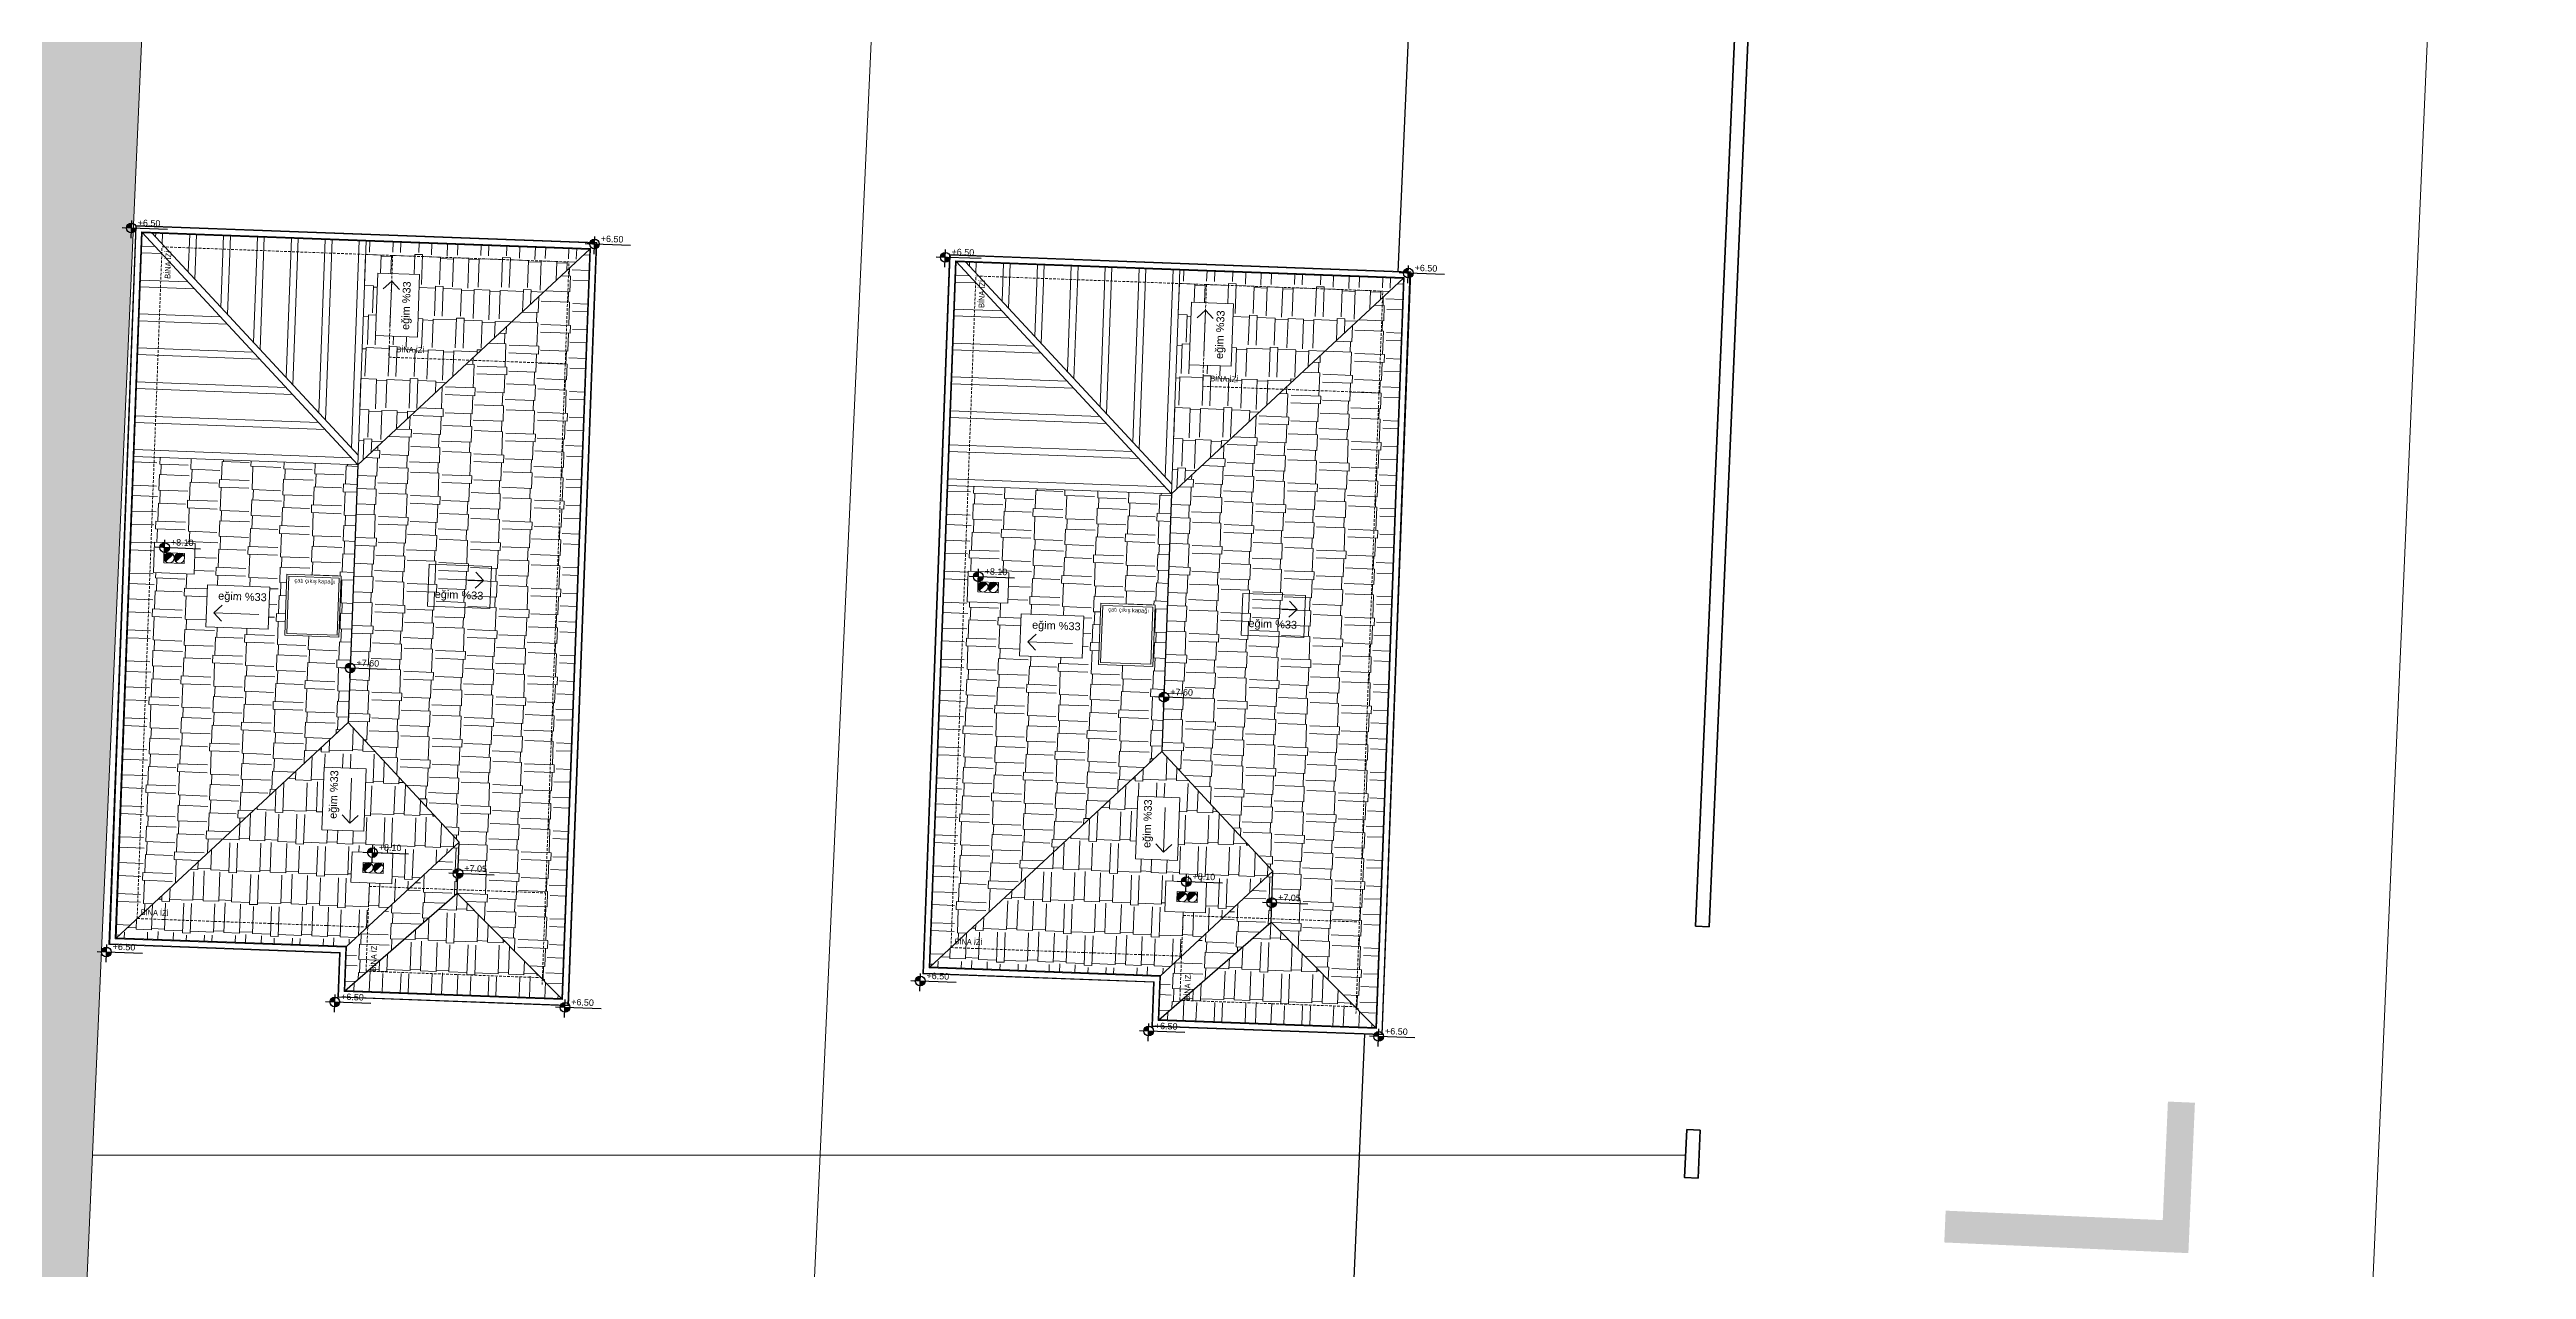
# Model space of a CAD drawing. Header units: centimetres. Extents: x 63871 to 181827, y -95930 to 42199.
# Drawn here: x 176549 to 180199, y -17737 to -15940 of the extents above; entities that cross this region are included whole.
import ezdxf
from ezdxf.enums import TextEntityAlignment as Align

# ---------------------------------------------------------------- set-up
doc = ezdxf.new("R2010")
doc.units = ezdxf.units.CM
doc.linetypes.add('11-021_500-SatisOfisi_220512$0${ Diamond }', pattern=[12, 4, -2, 2, 2, -2])
for name, color, linetype, lineweight in [('03_PARSEL_ALN_YENI', 40, 'Continuous', 0), ('A-AREA-IDEN', 7, 'Continuous', 9), ('ARA SINIRLAR', 225, 'Continuous', 15), ('ARM_Pen_No__252', 8, 'Continuous', 18), ('Baca', 82, 'Continuous', 9), ('İz DÜŞÜMÜ', 7, '11-021_500-SatisOfisi_220512$0${ Diamond }', 18), ('OLUK', 222, 'Continuous', 15), ('PARSEL SINIRI', 12, 'Continuous', 50), ('ROL_CEPHE', 1, 'Continuous', 0), ('TARAMA', 251, 'Continuous', 5), ('Çatı', 144, 'Continuous', 30), ('ÇEKME MESAFESİ', 5, 'Continuous', 25)]:
    doc.layers.add(name, color=color, linetype=linetype, lineweight=lineweight)
doc.layers.add('KOT', color=171, linetype='Continuous')
doc.styles.add('Arial', font='Arial.ttf', dxfattribs={"height": 250})
doc.styles.add('Arial_1', font='Arial.ttf', dxfattribs={"height": 300})
doc.styles.add('MtXpl_Arial_Narrow_1', font='')
doc.styles.get("Standard").update_dxf_attribs({"font": 'Arial.ttf'})
doc.styles.get('MtXpl_Arial_Narrow_1').set_extended_font_data('Arial Narrow')
pattern_1 = [(357.87319, (-19521.16, -45313.604), (98.784803, 42.082955), [22.86, -19.05, 26.67, -11.43, 34.29, -15.24]), (357.87319, (-19498.247, -45312.55), (98.784803, 42.082955), [19.05, -72.39, 15.24, -22.86]), (357.87319, (-19452.735, -45319.005), (98.784803, 42.082955), [11.43, -118.11]), (87.87319, (-19521.162, -45313.604), (-30.6659616, 46.8903553), [43.815, -139.065]), (87.87319, (-19498.318, -45314.452), (-30.6659616, 46.8903553), [42.8625, -140.0175]), (87.87319, (-19479.28, -45315.16), (-30.6659616, 46.8903553), [40.005, -142.875]), (87.87319, (-19452.735, -45319.005), (-30.6659616, 46.8903553), [43.815, -139.065]), (87.87319, (-19441.313, -45319.43), (-30.6659616, 46.8903553), [43.815, -139.065]), (87.87319, (-19406.94, -45317.846), (-30.6659616, 46.8903553), [41.91, -140.97])]
pattern_2 = [(267.87319, (-19521.16, -45313.604), (42.082955, -98.784803), [22.86, -19.05, 26.67, -11.43, 34.29, -15.24]), (267.87319, (-19520.107, -45336.52), (42.082955, -98.784803), [19.05, -72.39, 15.24, -22.86]), (267.87319, (-19526.563, -45382.03), (42.082955, -98.784803), [11.43, -118.11]), (357.87319, (-19521.162, -45313.604), (46.8903553, 30.6659616), [43.815, -139.065]), (357.87319, (-19522.01, -45336.448), (46.8903553, 30.6659616), [42.8625, -140.0175]), (357.87319, (-19522.717, -45355.485), (46.8903553, 30.6659616), [40.005, -142.875]), (357.87319, (-19526.563, -45382.03), (46.8903553, 30.6659616), [43.815, -139.065]), (357.87319, (-19526.987, -45393.453), (46.8903553, 30.6659616), [43.815, -139.065]), (357.87319, (-19525.404, -45427.825), (46.8903553, 30.6659616), [41.91, -140.97])]
pattern_3 = [(357.87319, (-20720.224, -45270.742), (98.784803, 42.082955), [22.86, -19.05, 26.67, -11.43, 34.29, -15.24]), (357.87319, (-20697.31, -45269.687), (98.784803, 42.082955), [19.05, -72.39, 15.24, -22.86]), (357.87319, (-20651.797, -45276.143), (98.784803, 42.082955), [11.43, -118.11]), (87.87319, (-20720.224, -45270.742), (-30.6659616, 46.8903553), [43.815, -139.065]), (87.87319, (-20697.38, -45271.59), (-30.6659616, 46.8903553), [42.8625, -140.0175]), (87.87319, (-20678.343, -45272.298), (-30.6659616, 46.8903553), [40.005, -142.875]), (87.87319, (-20651.797, -45276.143), (-30.6659616, 46.8903553), [43.815, -139.065]), (87.87319, (-20640.375, -45276.567), (-30.6659616, 46.8903553), [43.815, -139.065]), (87.87319, (-20606.003, -45274.984), (-30.6659616, 46.8903553), [41.91, -140.97])]
pattern_4 = [(267.87319, (-20720.224, -45270.742), (42.082955, -98.784803), [22.86, -19.05, 26.67, -11.43, 34.29, -15.24]), (267.87319, (-20719.17, -45293.657), (42.082955, -98.784803), [19.05, -72.39, 15.24, -22.86]), (267.87319, (-20725.625, -45339.17), (42.082955, -98.784803), [11.43, -118.11]), (357.87319, (-20720.224, -45270.742), (46.8903553, 30.6659616), [43.815, -139.065]), (357.87319, (-20721.072, -45293.587), (46.8903553, 30.6659616), [42.8625, -140.0175]), (357.87319, (-20721.78, -45312.623), (46.8903553, 30.6659616), [40.005, -142.875]), (357.87319, (-20725.625, -45339.17), (46.8903553, 30.6659616), [43.815, -139.065]), (357.87319, (-20726.05, -45350.59), (46.8903553, 30.6659616), [43.815, -139.065]), (357.87319, (-20724.466, -45384.964), (46.8903553, 30.6659616), [41.91, -140.97])]

# ---------------------------------------------------------------- blocks, each defined once
blk = doc.blocks.new('afadfa')
at = {"layer": 'Baca'}
h = blk.add_hatch(color=0, dxfattribs=at)
h.dxf.hatch_style = 1
h.paths.add_polyline_path([(525548.6, 4261233.8, 0.670516), (525535.8, 4261228.6, 0.199315), (525538, 4261223.2)])
h = blk.add_hatch(color=0, dxfattribs=at)
h.dxf.hatch_style = 1
h.paths.add_polyline_path([(525563.7, 4261233.8, 0.675614), (525550.8, 4261228.6, 0.202965), (525553, 4261223.2)])
for p, q in [((525538, 4261223.2), (525548.6, 4261233.8)), ((525553, 4261223.2), (525563.7, 4261233.8))]:
    blk.add_line(p, q, dxfattribs=at)
blk.add_lwpolyline([(525535.8, 4261236.1), (525565.8, 4261236), (525565.8, 4261221), (525535.8, 4261221.1)], close=True, dxfattribs=at)
for centre in [(525543.3, 4261228.6), (525558.3, 4261228.6)]:
    blk.add_circle(centre, 7.5, dxfattribs=at)

msp = doc.modelspace()

# ---------------------------------------------------------------- hatches: boundary and pattern name
at = {"layer": 'ARM_Pen_No__252'}
h = msp.add_hatch(dxfattribs=at)
h.set_pattern_fill('AR-HBONE', color=256, scale=0.51)
h.set_pattern_definition([(45, (0, -50000), (0, 73.27889), [155.448, -51.816]), (135, (36.64, -49963.36), (7e-15, 73.27889), [155.448, -51.816])])
h.paths.add_polyline_path([(175831.7, -22792.7), (175698, -25837), (170756.8, -25732.5), (171754.5, -22792.7)], flags=16)
h.paths.add_polyline_path([(172826.5, -19554.1), (175594.7, -11397.4), (175086.1, -11173.9), (170154.1, -25719.7), (167433.7, -25662.2), (167268.2, -26108.9), (178575.2, -26347.5), (178595, -25898.2), (176249, -25848.6), (176859.4, -11953.3), (176318.3, -11715.5), (176016.1, -19117.2), (175993.1, -19117.2), (175975.4, -19521.1)])
h.paths.add_polyline_path([(175975.4, -19521.1), (172826.5, -19554.1), (171829.1, -22492.9), (175844.9, -22492.9)])

# ---------------------------------------------------------------- linework, layer by layer
at = {"layer": '03_PARSEL_ALN_YENI'}
for p, q in [((179977.9, -17632.5), (180198.9, -12613.6)), ((179760, -22627.5), (179977.9, -17632.5))]:
    msp.add_line(p, q, dxfattribs=at)
at = {"layer": '03_PARSEL_ALN_YENI', "lineweight": 0}
for p, q in [((179977.9, -17632.5), (180198.9, -12613.6)), ((179760, -22627.5), (179977.9, -17632.5))]:
    msp.add_line(p, q, dxfattribs=at)
at = {"layer": 'ARA SINIRLAR', "color": 5}
for p, q in [((176859.4, -11953.3), (176249, -25848.6)), ((177923.9, -12346.1), (177304.4, -25870.9)), ((176612.7, -17568.4), (178960, -17568.4))]:
    msp.add_line(p, q, dxfattribs=at)
at = {"layer": 'PARSEL SINIRI'}
for p, q in [((178961.6, -17530.5), (178981.6, -17531.4)), ((178979.9, -17568.4), (178980, -17568.4))]:
    msp.add_line(p, q, dxfattribs=at)
for points in [[(178994.8, -17231.7), (178974.7, -17230.8), (179075.7, -14929.2), (179093, -14534.8)], [(179039.1, -16218.2), (179095.7, -14930.1), (179113, -14535.7)], [(178994.7, -17231.7), (179027.2, -16489.5), (179039.1, -16218.2)], [(178978.6, -17602.1), (178958.5, -17601.3), (178961.6, -17530.5)], [(178978.5, -17602.1), (178981.6, -17531.4)]]:
    msp.add_lwpolyline(points, dxfattribs=at)
at = {"layer": 'ÇEKME MESAFESİ'}
msp.add_lwpolyline([(177946.3, -29738.1), (178260.5, -22584.5), (178428.3, -18739.5), (178527.7, -16467.7), (178596.2, -14908.1), (178677.4, -13058.6), (178621.4, -12986.2), (177442.4, -12733.9), (177367, -12700.7), (174636, -11500.4), (172556.1, -11827.8), (171584.7, -14827.6), (170831.2, -17153.7), (170364.5, -18594.4), (169517.9, -21208.9), (168807.4, -23336.1), (167715.8, -26282.1)], dxfattribs=at)

# ---------------------------------------------------------------- texts
at = {"layer": 'ROL_CEPHE', "lineweight": 0}
msp.add_text('YOL', height=360, rotation=87.5013, dxfattribs=at).set_placement((179667.3, -18479.6))

# ---------------------------------------------------------------- next in the draw order: wipeouts: each hides what was drawn before it
for points in [[(176636.9, -17258.1), (176676.3, -16198.9), (177355.8, -16224.1), (177314.1, -17348.3), (176974.3, -17335.7), (176976.7, -17270.8)], [(177836, -17301), (177875.3, -16241.7), (178554.9, -16267), (178513.1, -17391.2), (178173.4, -17378.6), (178175.8, -17313.6)]]:
    msp.add_wipeout(points).translate(0, 0, 0).dxf.layer = 'OLUK'

# ---------------------------------------------------------------- next in the draw order: hatches: boundary and pattern name
at = {"layer": 'KOT'}
h = msp.add_hatch(color=256, dxfattribs=at)
h.dxf.hatch_style = 1
h.paths.add_polyline_path([(176670.3, -16196, 0.402561), (176662.9, -16202.6), (176670, -16202.8)])
h = msp.add_hatch(color=256, dxfattribs=at)
h.dxf.hatch_style = 1
h.paths.add_polyline_path([(176677.2, -16203, 0.009987), (176677.2, -16202.7), (176670, -16202.4), (176669.8, -16209.9, 0.414214)])
h = msp.add_hatch(color=256, dxfattribs=at)
h.dxf.hatch_style = 1
h.paths.add_polyline_path([(177352.6, -16219.4, 0.402561), (177345.1, -16226), (177352.3, -16226.3)])
h = msp.add_hatch(color=256, dxfattribs=at)
h.dxf.hatch_style = 1
h.paths.add_polyline_path([(177359.5, -16226.4, 0.009987), (177359.5, -16226.1), (177352.3, -16225.9), (177352, -16233.3, 0.414214)])
h = msp.add_hatch(color=256, dxfattribs=at)
h.dxf.hatch_style = 1
h.paths.add_polyline_path([(177869.3, -16238.8, 0.402561), (177861.9, -16245.4), (177869.1, -16245.7)])
h = msp.add_hatch(color=256, dxfattribs=at)
h.dxf.hatch_style = 1
h.paths.add_polyline_path([(177876.3, -16245.8, 0.009987), (177876.3, -16245.5), (177869.1, -16245.3), (177868.8, -16252.7, 0.414214)])
h = msp.add_hatch(color=256, dxfattribs=at)
h.dxf.hatch_style = 1
h.paths.add_polyline_path([(178551.6, -16262.3, 0.402561), (178544.2, -16268.9), (178551.4, -16269.2)])
h = msp.add_hatch(color=256, dxfattribs=at)
h.dxf.hatch_style = 1
h.paths.add_polyline_path([(178558.5, -16269.3, 0.009987), (178558.5, -16269), (178551.4, -16268.7), (178551.1, -16276.2, 0.414214)])
h = msp.add_hatch(color=256, dxfattribs=at)
h.dxf.hatch_style = 1
h.paths.add_polyline_path([(176719.1, -16666.5, 0.402561), (176711.7, -16673.1), (176718.9, -16673.3)])
h = msp.add_hatch(color=256, dxfattribs=at)
h.dxf.hatch_style = 1
h.paths.add_polyline_path([(176726, -16673.5, 0.009987), (176726, -16673.2), (176718.9, -16672.9), (176718.6, -16680.4, 0.414214)])
h = msp.add_hatch(color=256, dxfattribs=at)
h.dxf.hatch_style = 1
h.paths.add_polyline_path([(177918.2, -16709.3, 0.402561), (177910.8, -16715.9), (177917.9, -16716.2)])
h = msp.add_hatch(color=256, dxfattribs=at)
h.dxf.hatch_style = 1
h.paths.add_polyline_path([(177925.1, -16716.3, 0.009987), (177925.1, -16716.1), (177917.9, -16715.8), (177917.7, -16723.2, 0.414214)])
h = msp.add_hatch(color=256, dxfattribs=at)
h.dxf.hatch_style = 1
h.paths.add_polyline_path([(176992.6, -16844, 0.402561), (176985.1, -16850.6), (176992.3, -16850.9)])
h = msp.add_hatch(color=256, dxfattribs=at)
h.dxf.hatch_style = 1
h.paths.add_polyline_path([(176999.5, -16851, 0.009987), (176999.5, -16850.8), (176992.3, -16850.5), (176992, -16857.9, 0.414214)])
h = msp.add_hatch(color=256, dxfattribs=at)
h.dxf.hatch_style = 1
h.paths.add_polyline_path([(178191.6, -16886.9, 0.402561), (178184.2, -16893.5), (178191.4, -16893.8)])
h = msp.add_hatch(color=256, dxfattribs=at)
h.dxf.hatch_style = 1
h.paths.add_polyline_path([(178198.5, -16893.9, 0.009987), (178198.5, -16893.6), (178191.4, -16893.3), (178191.1, -16900.8, 0.414214)])
h = msp.add_hatch(color=256, dxfattribs=at)
h.dxf.hatch_style = 1
h.paths.add_polyline_path([(177025.4, -17115.7, 0.402561), (177018, -17122.3), (177025.2, -17122.6)])
h = msp.add_hatch(color=256, dxfattribs=at)
h.dxf.hatch_style = 1
h.paths.add_polyline_path([(177032.3, -17122.7, 0.009987), (177032.3, -17122.5), (177025.2, -17122.2), (177024.9, -17129.6, 0.414214)])
h = msp.add_hatch(color=256, dxfattribs=at)
h.dxf.hatch_style = 1
h.paths.add_polyline_path([(177151.4, -17146.7, 0.402561), (177144, -17153.3), (177151.2, -17153.6)])
h = msp.add_hatch(color=256, dxfattribs=at)
h.dxf.hatch_style = 1
h.paths.add_polyline_path([(177158.3, -17153.7, 0.009987), (177158.3, -17153.4), (177151.2, -17153.1), (177150.9, -17160.6, 0.414214)])
h = msp.add_hatch(color=256, dxfattribs=at)
h.dxf.hatch_style = 1
h.paths.add_polyline_path([(178224.5, -17158.6, 0.402561), (178217.1, -17165.2), (178224.2, -17165.5)])
h = msp.add_hatch(color=256, dxfattribs=at)
h.dxf.hatch_style = 1
h.paths.add_polyline_path([(178231.4, -17165.6, 0.009987), (178231.4, -17165.3), (178224.2, -17165), (178224, -17172.5, 0.414214)])
h = msp.add_hatch(color=256, dxfattribs=at)
h.dxf.hatch_style = 1
h.paths.add_polyline_path([(178350.5, -17189.5, 0.402561), (178343.1, -17196.2), (178350.2, -17196.4)])
h = msp.add_hatch(color=256, dxfattribs=at)
h.dxf.hatch_style = 1
h.paths.add_polyline_path([(178357.4, -17196.6, 0.009987), (178357.4, -17196.3), (178350.3, -17196), (178350, -17203.4, 0.414214)])
h = msp.add_hatch(color=256, dxfattribs=at)
h.dxf.hatch_style = 1
h.paths.add_polyline_path([(176633.4, -17262.2, 0.402561), (176626, -17268.8), (176633.1, -17269.1)])
h = msp.add_hatch(color=256, dxfattribs=at)
h.dxf.hatch_style = 1
h.paths.add_polyline_path([(176640.3, -17269.2, 0.009987), (176640.3, -17268.9), (176633.2, -17268.7), (176632.9, -17276.1, 0.414214)])
h = msp.add_hatch(color=256, dxfattribs=at)
h.dxf.hatch_style = 1
h.paths.add_polyline_path([(177832.5, -17305.1, 0.402561), (177825, -17311.7), (177832.2, -17312)])
h = msp.add_hatch(color=256, dxfattribs=at)
h.dxf.hatch_style = 1
h.paths.add_polyline_path([(177839.4, -17312.1, 0.009987), (177839.4, -17311.8), (177832.2, -17311.5), (177831.9, -17319, 0.414214)])
h = msp.add_hatch(color=256, dxfattribs=at)
h.dxf.hatch_style = 1
h.paths.add_polyline_path([(176969.9, -17335.9, 0.402561), (176962.5, -17342.5), (176969.7, -17342.8)])
h = msp.add_hatch(color=256, dxfattribs=at)
h.dxf.hatch_style = 1
h.paths.add_polyline_path([(176976.8, -17342.9, 0.009987), (176976.8, -17342.6), (176969.7, -17342.3), (176969.4, -17349.8, 0.414214)])
h = msp.add_hatch(color=256, dxfattribs=at)
h.dxf.hatch_style = 1
h.paths.add_polyline_path([(177309, -17343.8, 0.402561), (177301.5, -17350.4), (177308.7, -17350.6)])
h = msp.add_hatch(color=256, dxfattribs=at)
h.dxf.hatch_style = 1
h.paths.add_polyline_path([(177315.9, -17350.8, 0.009987), (177315.9, -17350.5), (177308.7, -17350.2), (177308.4, -17357.7, 0.414214)])
h = msp.add_hatch(color=256, dxfattribs=at)
h.dxf.hatch_style = 1
h.paths.add_polyline_path([(178169, -17378.7, 0.402561), (178161.6, -17385.4), (178168.7, -17385.6)])
h = msp.add_hatch(color=256, dxfattribs=at)
h.dxf.hatch_style = 1
h.paths.add_polyline_path([(178175.9, -17385.8, 0.009987), (178175.9, -17385.5), (178168.7, -17385.2), (178168.5, -17392.7, 0.414214)])
h = msp.add_hatch(color=256, dxfattribs=at)
h.dxf.hatch_style = 1
h.paths.add_polyline_path([(178508, -17386.6, 0.402561), (178500.6, -17393.2), (178507.8, -17393.5)])
h = msp.add_hatch(color=256, dxfattribs=at)
h.dxf.hatch_style = 1
h.paths.add_polyline_path([(178514.9, -17393.6, 0.009987), (178514.9, -17393.3), (178507.8, -17393.1), (178507.5, -17400.5, 0.414214)])
at = {"layer": 'Çatı', "lineweight": 15}
h = msp.add_hatch(dxfattribs=at)
h.set_pattern_fill('AR-RSHKE', color=251, scale=0.15, angle=87.8732)
h.set_pattern_definition([(87.87319, (-20720.224, -45270.742), (-42.082955, 98.784803), [22.86, -19.05, 26.67, -11.43, 34.29, -15.24]), (87.87319, (-20721.28, -45247.827), (-42.082955, 98.784803), [19.05, -72.39, 15.24, -22.86]), (87.87319, (-20714.823, -45202.316), (-42.082955, 98.784803), [11.43, -118.11]), (177.87319, (-20720.224, -45270.742), (-46.8903553, -30.6659616), [43.815, -139.065]), (177.87319, (-20719.376, -45247.898), (-46.8903553, -30.6659616), [42.8625, -140.0175]), (177.87319, (-20718.67, -45228.86), (-46.8903553, -30.6659616), [40.005, -142.875]), (177.87319, (-20714.823, -45202.316), (-46.8903553, -30.6659616), [43.815, -139.065]), (177.87319, (-20714.4, -45190.893), (-46.8903553, -30.6659616), [43.815, -139.065]), (177.87319, (-20715.982, -45156.52), (-46.8903553, -30.6659616), [41.91, -140.97])])
h.paths.add_polyline_path([(176989.3, -16931), (177152.9, -17107.2), (177152.9, -17107.2), (177150.1, -17182.1), (177304.4, -17338), (177345.4, -16233.7), (177003.4, -16551.3)])
h = msp.add_hatch(dxfattribs=at)
h.set_pattern_fill('AR-RSHKE', color=251, scale=0.15, angle=177.8732)
h.set_pattern_definition([(177.87319, (-20720.224, -45270.742), (-98.784803, -42.082955), [22.86, -19.05, 26.67, -11.43, 34.29, -15.24]), (177.87319, (-20743.14, -45271.798), (-98.784803, -42.082955), [19.05, -72.39, 15.24, -22.86]), (177.87319, (-20788.65, -45265.34), (-98.784803, -42.082955), [11.43, -118.11]), (267.87319, (-20720.224, -45270.742), (30.6659616, -46.8903553), [43.815, -139.065]), (267.87319, (-20743.068, -45269.894), (30.6659616, -46.8903553), [42.8625, -140.0175]), (267.87319, (-20762.105, -45269.187), (30.6659616, -46.8903553), [40.005, -142.875]), (267.87319, (-20788.65, -45265.342), (30.6659616, -46.8903553), [43.815, -139.065]), (267.87319, (-20800.073, -45264.918), (30.6659616, -46.8903553), [43.815, -139.065]), (267.87319, (-20834.445, -45266.5), (30.6659616, -46.8903553), [41.91, -140.97])])
h.paths.add_polyline_path([(177003.4, -16551.3), (177345.4, -16233.7), (177015.7, -16221.5)])
h.paths.add_polyline_path([(177029.6, -16361), (177033, -16268.9), (177094.7, -16271.2), (177091.3, -16363.3)], flags=16)
h.paths.add_polyline_path([(177085.3, -16355.9), (177088.2, -16278.6), (177064.4, -16277.7), (177061.6, -16355)], flags=8)
h.paths.add_polyline_path([(177057.7, -16387.9), (177098.7, -16389.4), (177099.3, -16374.2), (177058.2, -16372.6)], flags=24)
h = msp.add_hatch(dxfattribs=at)
h.set_pattern_fill('AR-RSHKE', color=251, scale=0.15, angle=87.8732)
h.set_pattern_definition([(87.87319, (-19521.16, -45313.604), (-42.082955, 98.784803), [22.86, -19.05, 26.67, -11.43, 34.29, -15.24]), (87.87319, (-19522.217, -45290.69), (-42.082955, 98.784803), [19.05, -72.39, 15.24, -22.86]), (87.87319, (-19515.76, -45245.177), (-42.082955, 98.784803), [11.43, -118.11]), (177.87319, (-19521.162, -45313.604), (-46.8903553, -30.6659616), [43.815, -139.065]), (177.87319, (-19520.314, -45290.76), (-46.8903553, -30.6659616), [42.8625, -140.0175]), (177.87319, (-19519.607, -45271.723), (-46.8903553, -30.6659616), [40.005, -142.875]), (177.87319, (-19515.76, -45245.177), (-46.8903553, -30.6659616), [43.815, -139.065]), (177.87319, (-19515.337, -45233.755), (-46.8903553, -30.6659616), [43.815, -139.065]), (177.87319, (-19516.92, -45199.383), (-46.8903553, -30.6659616), [41.91, -140.97])])
h.paths.add_polyline_path([(178188.4, -16973.9), (178352, -17150.1), (178352, -17150.1), (178349.2, -17225), (178503.5, -17380.8), (178544.5, -16276.6), (178202.5, -16594.1)])
h = msp.add_hatch(dxfattribs=at)
h.set_pattern_fill('AR-RSHKE', color=251, scale=0.15, angle=177.8732)
h.set_pattern_definition([(177.87319, (-19521.16, -45313.604), (-98.784803, -42.082955), [22.86, -19.05, 26.67, -11.43, 34.29, -15.24]), (177.87319, (-19544.077, -45314.66), (-98.784803, -42.082955), [19.05, -72.39, 15.24, -22.86]), (177.87319, (-19589.59, -45308.203), (-98.784803, -42.082955), [11.43, -118.11]), (267.87319, (-19521.162, -45313.604), (30.6659616, -46.8903553), [43.815, -139.065]), (267.87319, (-19544.006, -45312.756), (30.6659616, -46.8903553), [42.8625, -140.0175]), (267.87319, (-19563.043, -45312.05), (30.6659616, -46.8903553), [40.005, -142.875]), (267.87319, (-19589.59, -45308.203), (30.6659616, -46.8903553), [43.815, -139.065]), (267.87319, (-19601.01, -45307.78), (30.6659616, -46.8903553), [43.815, -139.065]), (267.87319, (-19635.383, -45309.362), (30.6659616, -46.8903553), [41.91, -140.97])])
h.paths.add_polyline_path([(178202.5, -16594.1), (178544.5, -16276.6), (178214.7, -16264.4)])
h.paths.add_polyline_path([(178228.6, -16403.9), (178232, -16311.8), (178293.8, -16314.1), (178290.4, -16406.2)], flags=16)
h.paths.add_polyline_path([(178284.4, -16398.8), (178287.2, -16321.5), (178263.5, -16320.6), (178260.6, -16397.9)], flags=8)
h.paths.add_polyline_path([(178256.7, -16430.7), (178297.8, -16432.3), (178298.4, -16417.1), (178257.3, -16415.5)], flags=24)
h = msp.add_hatch(dxfattribs=at)
h.set_pattern_fill('AR-RSHKE', color=251, scale=0.15, angle=267.8732)
h.set_pattern_definition(pattern_4)
h.paths.add_polyline_path([(177003.4, -16551.3), (176673.7, -16539), (176647.3, -17248.5), (176989.3, -16931)])
h.paths.add_polyline_path([(176779.6, -16789.9), (176781.9, -16728.1), (176874, -16731.5), (176871.7, -16793.3)], flags=16)
h.paths.add_polyline_path([(176895.9, -16802.4), (176899.2, -16712.5), (176979.2, -16715.5), (176975.8, -16805.4)], flags=16)
h.paths.add_polyline_path([(176899, -16799.6), (176902.1, -16715.6), (176976.1, -16718.4), (176973, -16802.3)], flags=0)
h.paths.add_polyline_path([(176762.3, -16712.4), (176702.3, -16710.1), (176704, -16665.2), (176763.9, -16667.4)], flags=16)
h.paths.add_polyline_path([(176747.8, -16696.9), (176717.9, -16695.7), (176718.4, -16680.7), (176748.4, -16681.8)], flags=0)
h.paths.add_polyline_path([(176733.1, -16688.8, -1), (176718.1, -16688.2, -1), (176733.1, -16688.8, -1), (176748.1, -16689.3, -1)], flags=0)
h.paths.add_polyline_path([(176794.7, -16756), (176872, -16758.8), (176872.9, -16735.1), (176795.6, -16732.2)], flags=8)
h.paths.add_polyline_path([(176908.1, -16728), (176972, -16730.3), (176972.4, -16718.8), (176908.5, -16716.4)], flags=8)
h = msp.add_hatch(dxfattribs=at)
h.set_pattern_fill('AR-RSHKE', color=251, scale=0.15, angle=267.8732)
h.set_pattern_definition(pattern_2)
h.paths.add_polyline_path([(178202.5, -16594.1), (177872.7, -16581.9), (177846.4, -17291.4), (178188.4, -16973.9)])
h.paths.add_polyline_path([(177978.7, -16832.7), (177981, -16771), (178073.1, -16774.4), (178070.8, -16836.1)], flags=16)
h.paths.add_polyline_path([(178095, -16845.3), (178098.3, -16755.4), (178178.2, -16758.3), (178174.9, -16848.3)], flags=16)
h.paths.add_polyline_path([(178098.1, -16842.4), (178101.2, -16758.5), (178175.1, -16761.2), (178172, -16845.2)], flags=0)
h.paths.add_polyline_path([(177961.3, -16755.2), (177901.4, -16753), (177903.1, -16708), (177963, -16710.3)], flags=16)
h.paths.add_polyline_path([(177946.9, -16739.7), (177916.9, -16738.6), (177917.5, -16723.5), (177947.5, -16724.7)], flags=0)
h.paths.add_polyline_path([(177932.2, -16731.6, -1), (177917.2, -16731.1, -1), (177932.2, -16731.6, -1), (177947.2, -16732.2, -1)], flags=0)
h.paths.add_polyline_path([(177993.8, -16798.8), (178071.1, -16801.7), (178071.9, -16778), (177994.7, -16775.1)], flags=8)
h.paths.add_polyline_path([(178107.1, -16770.8), (178171, -16773.2), (178171.5, -16761.6), (178107.6, -16759.3)], flags=8)
h = msp.add_hatch(dxfattribs=at)
h.set_pattern_fill('AR-RSHKE', color=251, scale=0.15, angle=-2.1268)
h.set_pattern_definition(pattern_3)
h.paths.add_polyline_path([(177152.9, -17107.2), (176989.3, -16931), (176647.3, -17248.5), (176987.1, -17261.1)])
h.paths.add_polyline_path([(177055.2, -17123.6), (177053.5, -17168.5), (176993.5, -17166.3), (176995.2, -17121.4)], flags=16)
h.paths.add_polyline_path([(177041.7, -17138.1), (177041.1, -17153.1), (177011.1, -17152), (177011.7, -17136.9)], flags=0)
h.paths.add_polyline_path([(177041.4, -17145.6, -1), (177026.4, -17145, -1), (177011.4, -17144.5, -1), (177026.4, -17145, -1)], flags=0)
h.paths.add_polyline_path([(177012.3, -17091.1), (176950.6, -17088.8), (176954, -16996.8), (177015.7, -16999.1)], flags=16)
h.paths.add_polyline_path([(176978.4, -17076), (176981.3, -16998.8), (176957.6, -16997.9), (176954.7, -17075.2)], flags=8)
h.paths.add_polyline_path([(176680.9, -17217), (176721.9, -17218.5), (176722.5, -17203.3), (176681.5, -17201.8)], flags=25)
h = msp.add_hatch(dxfattribs=at)
h.set_pattern_fill('AR-RSHKE', color=251, scale=0.15, angle=-2.1268)
h.set_pattern_definition(pattern_1)
h.paths.add_polyline_path([(178352, -17150.1), (178188.4, -16973.9), (177846.4, -17291.4), (178186.1, -17304)])
h.paths.add_polyline_path([(178254.2, -17166.4), (178252.5, -17211.4), (178192.6, -17209.2), (178194.3, -17164.2)], flags=16)
h.paths.add_polyline_path([(178240.7, -17181), (178240.2, -17196), (178210.2, -17194.8), (178210.8, -17179.8)], flags=0)
h.paths.add_polyline_path([(178240.5, -17188.4, -1), (178225.5, -17187.9, -1), (178210.5, -17187.3, -1), (178225.5, -17187.9, -1)], flags=0)
h.paths.add_polyline_path([(178211.4, -17134), (178149.6, -17131.7), (178153.1, -17039.6), (178214.8, -17041.9)], flags=16)
h.paths.add_polyline_path([(178177.5, -17118.9), (178180.4, -17041.6), (178156.6, -17040.8), (178153.8, -17118)], flags=8)
h.paths.add_polyline_path([(177879.9, -17259.9), (177921, -17261.4), (177921.6, -17246.2), (177880.5, -17244.6)], flags=25)
h = msp.add_hatch(dxfattribs=at)
h.set_pattern_fill('AR-RSHKE', color=251, scale=0.15, angle=267.8732)
h.set_pattern_definition(pattern_4)
h.paths.add_polyline_path([(177150.1, -17182.1), (177152.9, -17107.2), (176987.1, -17261.1), (176984.7, -17326.1)])
h.paths.add_polyline_path([(177032.9, -17300.7), (177034.4, -17259.6), (177019.2, -17259), (177017.6, -17300.1)], flags=25)
h = msp.add_hatch(dxfattribs=at)
h.set_pattern_fill('AR-RSHKE', color=251, scale=0.15, angle=267.8732)
h.set_pattern_definition(pattern_2)
h.paths.add_polyline_path([(178349.2, -17225), (178352, -17150.1), (178186.1, -17304), (178183.7, -17369)])
h.paths.add_polyline_path([(178231.9, -17343.5), (178233.5, -17302.5), (178218.2, -17301.9), (178216.7, -17342.9)], flags=25)
h = msp.add_hatch(dxfattribs=at)
h.set_pattern_fill('AR-RSHKE', color=251, scale=0.15, angle=-2.1268)
h.set_pattern_definition(pattern_3)
h.paths.add_polyline_path([(176984.7, -17326.1), (177304.4, -17338), (177150.1, -17182.1)])
h.paths.add_polyline_path([(177032.9, -17300.7), (177034.4, -17259.6), (177019.2, -17259), (177017.6, -17300.1)], flags=24)
h = msp.add_hatch(dxfattribs=at)
h.set_pattern_fill('AR-RSHKE', color=251, scale=0.15, angle=-2.1268)
h.set_pattern_definition(pattern_1)
h.paths.add_polyline_path([(178183.7, -17369), (178503.5, -17380.8), (178349.2, -17225)])
h.paths.add_polyline_path([(178231.9, -17343.5), (178233.5, -17302.5), (178218.2, -17301.9), (178216.7, -17342.9)], flags=24)

# ---------------------------------------------------------------- next in the draw order: linework, layer by layer
at = {"layer": 'A-AREA-IDEN'}
for p, q in [((177053.5, -16280.8, 0), (177041.1, -16292.2, 0)), ((177051, -16347, 0), (177053.5, -16280.8, 0)), ((177053.5, -16280.8, 0), (177064.9, -16293.1, 0)), ((178252.5, -16323.7, 0), (178240.2, -16335.1, 0)), ((178250.1, -16389.9, 0), (178252.5, -16323.7, 0)), ((178252.5, -16323.7, 0), (178264, -16336, 0)), ((177188.8, -16721.7, 0), (177177.3, -16709.4, 0)), ((177122.5, -16719.3, 0), (177188.8, -16721.7, 0)), ((177188.8, -16721.7, 0), (177176.4, -16733.2, 0)), ((176791.5, -16769.4, 0), (176803.8, -16757.9, 0)), ((176857.7, -16771.8, 0), (176791.5, -16769.4, 0)), ((176791.5, -16769.4, 0), (176802.9, -16781.7, 0)), ((178321.6, -16762.1, 0), (178387.8, -16764.6, 0)), ((178387.8, -16764.6, 0), (178375.5, -16776, 0)), ((178387.8, -16764.6, 0), (178376.4, -16752.3, 0)), ((177990.6, -16812.2, 0), (178002.9, -16800.8, 0)), ((178056.8, -16814.7, 0), (177990.6, -16812.2, 0)), ((177990.6, -16812.2, 0), (178002, -16824.6, 0)), ((176994.3, -17013, 0), (176991.9, -17079.3, 0)), ((176991.9, -17079.3, 0), (176980.4, -17066.9, 0)), ((176991.9, -17079.3, 0), (177004.2, -17067.8, 0)), ((178193.4, -17055.9, 0), (178190.9, -17122.1, 0)), ((178190.9, -17122.1, 0), (178179.5, -17109.8, 0)), ((178190.9, -17122.1, 0), (178203.2, -17110.7, 0))]:
    msp.add_line(p, q, dxfattribs=at)
at = {"layer": 'A-AREA-IDEN', "elevation": 0}
for points in [[(177029.6, -16361), (177033, -16268.9), (177094.7, -16271.2), (177091.3, -16363.3)], [(178228.6, -16403.9), (178232, -16311.8), (178293.8, -16314.1), (178290.4, -16406.2)], [(176899.2, -16712.5), (176979.2, -16715.5), (176975.8, -16805.4), (176895.9, -16802.4)], [(177108.5, -16697.8), (177200.6, -16701.2), (177198.3, -16763), (177106.2, -16759.6)], [(176871.7, -16793.3), (176779.6, -16789.9), (176781.9, -16728.1), (176874, -16731.5)], [(176902.1, -16715.6), (176976.1, -16718.4), (176973, -16802.3), (176899, -16799.6)], [(178307.6, -16740.7), (178399.7, -16744.1), (178397.4, -16805.9), (178305.3, -16802.4)], [(178070.8, -16836.1), (177978.7, -16832.7), (177981, -16771), (178073.1, -16774.4)], [(178098.3, -16755.4), (178178.2, -16758.3), (178174.9, -16848.3), (178095, -16845.3)], [(178101.2, -16758.5), (178175.1, -16761.2), (178172, -16845.2), (178098.1, -16842.4)], [(177015.7, -16999.1), (177012.3, -17091.1), (176950.6, -17088.8), (176954, -16996.8)], [(178214.8, -17041.9), (178211.4, -17134), (178149.6, -17131.7), (178153.1, -17039.6)]]:
    msp.add_lwpolyline(points, close=True, dxfattribs=at)
at = {"layer": 'Baca', "elevation": 0}
for points in [[(176702.3, -16710.1), (176762.3, -16712.4), (176763.9, -16667.4), (176704, -16665.2)], [(177901.4, -16753), (177961.3, -16755.2), (177963, -16710.3), (177903.1, -16708)], [(176993.5, -17166.3), (177053.5, -17168.5), (177055.2, -17123.6), (176995.2, -17121.4)], [(178192.6, -17209.2), (178252.5, -17211.4), (178254.2, -17166.4), (178194.3, -17164.2)]]:
    msp.add_lwpolyline(points, close=True, dxfattribs=at)
at = {"layer": 'İz DÜŞÜMÜ'}
for p, q in [((177054.9, -16243, 0), (177314.7, -16252.6, 0)), ((177309.2, -16402.5, 0), (177314.7, -16252.6, 0)), ((178254, -16285.8, 0), (178513.8, -16295.5, 0)), ((178508.2, -16445.4, 0), (178513.8, -16295.5, 0))]:
    msp.add_line(p, q, dxfattribs=at)
at = {"layer": 'İz DÜŞÜMÜ', "elevation": 0}
for points in [[(177018.2, -17232.3), (177020.4, -17172.3), (177280.2, -17182), (177275.6, -17306.9), (177015.7, -17297.2), (177018.2, -17232.3), (176678.4, -17219.7), (176715.1, -16230.3), (177054.9, -16243), (177049.3, -16392.9), (177309.2, -16402.5), (177275.2, -17316.9)], [(178217.2, -17275.1), (178219.5, -17215.2), (178479.3, -17224.8), (178474.6, -17349.7), (178214.8, -17340.1), (178217.2, -17275.1), (177877.5, -17262.5), (177914.2, -16273.2), (178254, -16285.8), (178248.4, -16435.7), (178508.2, -16445.4), (178474.3, -17359.7)]]:
    msp.add_lwpolyline(points, dxfattribs=at)
at = {"layer": 'KOT'}
for p, q in [((176656.4, -16201.9, 0), (176723.2, -16204.4, 0)), ((176669.5, -16217.5, 0), (176670.5, -16191.4, 0)), ((177338.7, -16225.4, 0), (177405.5, -16227.8, 0)), ((177351.8, -16241, 0), (177352.7, -16214.9, 0)), ((177868.5, -16260.4, 0), (177869.5, -16234.3, 0)), ((177855.5, -16244.8, 0), (177922.2, -16247.2, 0)), ((178537.7, -16268.2, 0), (178604.5, -16270.7, 0)), ((178550.8, -16283.8, 0), (178551.8, -16257.8, 0)), ((176705.2, -16672.4, 0), (176772, -16674.9, 0)), ((176718.3, -16688, 0), (176719.3, -16662, 0)), ((177917.4, -16730.9, 0), (177918.3, -16704.8, 0)), ((177904.3, -16715.3, 0), (177971.1, -16717.8, 0)), ((176978.7, -16850, 0), (177045.5, -16852.5, 0)), ((176991.8, -16865.6, 0), (176992.7, -16839.5, 0)), ((178177.7, -16892.8, 0), (178244.5, -16895.3, 0)), ((178190.8, -16908.4, 0), (178191.8, -16882.4, 0)), ((177024.6, -17137.3, 0), (177025.6, -17111.2, 0)), ((177011.5, -17121.7, 0), (177078.3, -17124.2, 0)), ((177137.6, -17152.6, 0), (177204.3, -17155.1, 0)), ((177150.6, -17168.2, 0), (177151.6, -17142.2, 0)), ((178210.6, -17164.5, 0), (178277.4, -17167, 0)), ((178223.7, -17180.1, 0), (178224.7, -17154.1, 0)), ((178349.7, -17211.1, 0), (178350.7, -17185, 0)), ((178336.6, -17195.5, 0), (178403.4, -17198, 0)), ((176632.6, -17283.8, 0), (176633.6, -17257.7, 0)), ((176619.5, -17268.2, 0), (176686.3, -17270.7, 0)), ((176969.1, -17357.4, 0), (176970.1, -17331.4, 0)), ((177818.6, -17311, 0), (177885.4, -17313.5, 0)), ((177831.7, -17326.6, 0), (177832.6, -17300.6, 0)), ((176956, -17341.8, 0), (177022.8, -17344.3, 0)), ((177295.1, -17349.7, 0), (177361.9, -17352.2, 0)), ((177308.2, -17365.3, 0), (177309.1, -17339.2, 0)), ((178155.1, -17384.7, 0), (178221.9, -17387.2, 0)), ((178168.2, -17400.3, 0), (178169.2, -17374.2, 0)), ((178494.1, -17392.6, 0), (178560.9, -17395, 0)), ((178507.2, -17408.1, 0), (178508.2, -17382.1, 0))]:
    msp.add_line(p, q, dxfattribs=at)
for centre in [(176670, -16202.7, 0), (177352.3, -16226.2, 0), (177869.1, -16245.6, 0), (178551.4, -16269, 0), (176718.9, -16673.2, 0), (177917.9, -16716.1, 0), (176992.3, -16850.8, 0), (178191.4, -16893.6, 0), (177025.2, -17122.5, 0), (177151.2, -17153.4, 0), (178224.2, -17165.3, 0), (178350.2, -17196.3, 0), (176633.1, -17269, 0), (177832.2, -17311.8, 0), (176969.7, -17342.6, 0), (177308.7, -17350.5, 0), (178168.7, -17385.5, 0), (178507.8, -17393.4, 0)]:
    msp.add_circle(centre, 7.17, dxfattribs=at)
at = {"layer": 'OLUK', "elevation": 0}
for points in [[(176974.3, -17335.7), (176976.7, -17270.8), (176636.9, -17258.1), (176676.3, -16198.9), (177355.8, -16224.1), (177314.1, -17348.3)], [(176975.3, -17334.8), (176977.7, -17269.8), (176638, -17257.2), (176677.2, -16199.9), (177354.8, -16225.1), (177313.1, -17347.3)], [(176983.6, -17327.1), (176986, -17262.1), (176646.3, -17249.5), (176684.9, -16208.2), (177346.5, -16232.8), (177305.4, -17339)], [(178173.4, -17378.6), (178175.8, -17313.6), (177836, -17301), (177875.3, -16241.7), (178554.9, -16267), (178513.1, -17391.2)], [(178174.4, -17377.6), (178176.8, -17312.7), (177837, -17300), (177876.3, -16242.8), (178553.8, -16267.9), (178512.2, -17390.2)], [(178182.7, -17369.9), (178185.1, -17305), (177845.3, -17292.3), (177884, -16251.1), (178545.5, -16275.6), (178504.5, -17381.9)]]:
    msp.add_lwpolyline(points, close=True, dxfattribs=at)
at = {"layer": 'TARAMA'}
for p, q in [((176714.8, -16240.3, 0), (176684.8, -16239.2, 0)), ((176705.1, -16230, 0), (176685.2, -16229.2, 0)), ((177003.4, -16551.3, 0), (176685.9, -16209.2, 0)), ((176700, -16209.8, 0), (177003.9, -16537.1, 0)), ((176705.7, -16215.8, 0), (176705.9, -16210, 0)), ((176715.3, -16226.2, 0), (176715.9, -16210.4, 0)), ((176753.8, -16267.7, 0), (176755.9, -16211.8, 0)), ((176763.4, -16278, 0), (176765.8, -16212.2, 0)), ((176801.9, -16319.5, 0), (176805.8, -16213.7, 0)), ((176811.5, -16329.8, 0), (176815.8, -16214.1, 0)), ((176850, -16371.3, 0), (176855.8, -16215.6, 0)), ((176859.6, -16381.7, 0), (176865.8, -16215.9, 0)), ((176898.1, -16423.1, 0), (176905.7, -16217.4, 0)), ((176907.7, -16433.5, 0), (176915.7, -16217.8, 0)), ((176946.2, -16474.9, 0), (176955.7, -16219.3, 0)), ((176955.8, -16485.3, 0), (176965.7, -16219.6, 0)), ((176994.3, -16526.8, 0), (177005.7, -16221.1, 0)), ((177003.4, -16551.3, 0), (177015.7, -16221.5, 0)), ((177904.2, -16272.8, 0), (177884.2, -16272.1, 0)), ((178202.5, -16594.1, 0), (177885, -16252.1, 0)), ((177899.1, -16252.6, 0), (178203, -16580, 0)), ((177904.7, -16258.7, 0), (177904.9, -16252.8, 0)), ((177914.4, -16269.1, 0), (177914.9, -16253.2, 0)), ((177952.8, -16310.5, 0), (177954.9, -16254.7, 0)), ((177962.5, -16320.9, 0), (177964.9, -16255.1, 0)), ((178000.9, -16362.3, 0), (178004.9, -16256.6, 0)), ((178010.6, -16372.7, 0), (178014.9, -16256.9, 0)), ((178049.1, -16414.2, 0), (178054.8, -16258.4, 0)), ((178058.7, -16424.5, 0), (178064.8, -16258.8, 0)), ((178097.2, -16466, 0), (178104.8, -16260.3, 0)), ((178106.8, -16476.3, 0), (178114.8, -16260.6, 0)), ((178145.3, -16517.8, 0), (178154.8, -16262.1, 0)), ((178154.9, -16528.2, 0), (178164.8, -16262.5, 0)), ((178193.4, -16569.6, 0), (178204.7, -16264, 0)), ((178202.5, -16594.1, 0), (178214.7, -16264.4, 0)), ((176762.9, -16292.2, 0), (176682.9, -16289.2, 0)), ((176753.3, -16281.8, 0), (176683.3, -16279.2, 0)), ((177913.8, -16283.2, 0), (177883.8, -16282.1, 0)), ((176811, -16344, 0), (176681.1, -16339.2, 0)), ((176801.4, -16333.6, 0), (176681.4, -16329.2, 0)), ((177961.9, -16335, 0), (177882, -16332, 0)), ((177952.3, -16324.7, 0), (177882.4, -16322.1, 0)), ((176849.5, -16385.4, 0), (176679.6, -16379.1, 0)), ((178010, -16386.8, 0), (177880.1, -16382, 0)), ((178000.4, -16376.5, 0), (177880.5, -16372, 0)), ((176859.1, -16395.8, 0), (176679.2, -16389.1, 0)), ((178048.5, -16428.3, 0), (177878.7, -16422, 0)), ((176907.2, -16447.6, 0), (176677.4, -16439.1, 0)), ((176897.6, -16437.3, 0), (176677.7, -16429.1, 0)), ((178058.2, -16438.7, 0), (177878.3, -16432, 0)), ((176955.3, -16499.4, 0), (176675.5, -16489, 0)), ((176945.7, -16489.1, 0), (176675.9, -16479.1, 0)), ((178106.3, -16490.5, 0), (177876.4, -16481.9, 0)), ((178096.6, -16480.1, 0), (177876.8, -16472, 0)), ((176993.8, -16540.9, 0), (176674, -16529, 0)), ((178154.4, -16542.3, 0), (177874.6, -16531.9, 0)), ((178144.8, -16531.9, 0), (177874.9, -16521.9, 0)), ((177003.4, -16551.3, 0), (176673.7, -16539, 0)), ((178202.5, -16594.1, 0), (177872.7, -16581.9, 0)), ((178192.9, -16583.8, 0), (177873.1, -16571.9, 0))]:
    msp.add_line(p, q, dxfattribs=at)
at = {"layer": 'Çatı'}
for p, q in [((176685.9, -16209.2, 0), (177003.4, -16551.3, 0)), ((177003.4, -16551.3, 0), (177345.4, -16233.7, 0)), ((177885, -16252.1, 0), (178202.5, -16594.1, 0)), ((178202.5, -16594.1, 0), (178544.5, -16276.6, 0)), ((177003.4, -16551.3, 0), (176989.3, -16931, 0)), ((178202.5, -16594.1, 0), (178188.4, -16973.9, 0)), ((176989.3, -16931, 0), (176647.3, -17248.5, 0)), ((176989.3, -16931, 0), (177152.9, -17107.2, 0)), ((178188.4, -16973.9, 0), (177846.4, -17291.4, 0)), ((178188.4, -16973.9, 0), (178352, -17150.1, 0)), ((177152.9, -17107.2, 0), (176987.1, -17261.1, 0)), ((177150.1, -17182.1, 0), (177152.9, -17107.2, 0)), ((178352, -17150.1, 0), (178186.1, -17304, 0)), ((178349.2, -17225, 0), (178352, -17150.1, 0)), ((176984.7, -17326.1, 0), (177150.1, -17182.1, 0)), ((177150.1, -17182.1, 0), (177304.4, -17338, 0)), ((178183.7, -17369, 0), (178349.2, -17225, 0)), ((178349.2, -17225, 0), (178503.5, -17380.8, 0))]:
    msp.add_line(p, q, dxfattribs=at)
at = {"layer": 'Çatı', "elevation": 0}
for points in [[(176984.7, -17326.1), (176987.1, -17261.1), (176647.3, -17248.5), (176685.9, -16209.2), (177345.4, -16233.7), (177304.4, -17338)], [(178183.7, -17369), (178186.1, -17304), (177846.4, -17291.4), (177885, -16252.1), (178544.5, -16276.6), (178503.5, -17380.8)]]:
    msp.add_lwpolyline(points, close=True, dxfattribs=at)

# ---------------------------------------------------------------- next in the draw order: block references
at = {"layer": 'Baca', "rotation": 357.8731895439683}
for p in [(-506595.4, -4255478, 0), (-505396.4, -4255520.9, 0), (-506302.2, -4255934.3, 0), (-505103.1, -4255977.2, 0)]:
    msp.add_blockref('afadfa', p, dxfattribs=at)

# ---------------------------------------------------------------- next in the draw order: texts
at = {"style": 'MtXpl_Arial_Narrow_1'}
for rotation, p in [(87.8302, (176727.3, -16277.5, 0)), (87.8302, (177926.4, -16320.4, 0)), (357.8302, (177060.3, -16385.4, 0)), (357.8302, (178259.4, -16428.3, 0)), (357.8302, (176683.5, -17214.5, 0)), (357.8302, (177882.6, -17257.4, 0)), (87.8302, (177030.4, -17298, 0)), (87.8302, (178229.5, -17340.9, 0))]:
    msp.add_text('BİNA İZİ', height=8.32, rotation=rotation, dxfattribs=at).set_placement(p)
at = {"layer": 'A-AREA-IDEN', "style": 'Arial_1'}
for p in [(176940.2, -16725.5, 0), (178139.2, -16768.3, 0)]:
    msp.add_text('çatı çıkış kapağı', height=5.953, rotation=357.8732, dxfattribs=at).set_placement(p, align=Align.CENTER)
at = {"layer": 'A-AREA-IDEN', "char_height": 11.52, "width": 136.287, "attachment_point": 2, "line_spacing_factor": 0.941778, "style": 'Arial'}
for insert, rotation in [((177068.9, -16316.7, 0), 87.8732), ((178268, -16359.5, 0), 87.8732), ((176833.9, -16739.6, 0), 357.8732), ((177152.9, -16737.2, 0), 357.8732), ((178033, -16782.5, 0), 357.8732), ((178351.9, -16780.1, 0), 357.8732), ((176962.1, -17036.8, 0), 87.8732), ((178161.1, -17079.7, 0), 87.8732)]:
    msp.add_mtext('eğim %33', dxfattribs=dict(at, insert=insert, rotation=rotation))
at = {"layer": 'KOT', "char_height": 9.45, "width": 57.696, "attachment_point": 2, "rotation": 357.8732, "line_spacing_factor": 0.941778, "style": 'Arial_1'}
for s, insert in [('+6.50', (176696.2, -16190.6, 0)), ('+6.50', (177378.5, -16214, 0)), ('+6.50', (177895.3, -16233.4, 0)), ('+6.50', (178577.6, -16256.9, 0)), ('+8.10', (176745.1, -16661.1, 0)), ('+8.10', (177944.1, -16704, 0)), ('+7.60', (177018.5, -16838.7, 0)), ('+7.60', (178217.6, -16881.5, 0)), ('+8.10', (177051.4, -17110.4, 0)), ('+7.05', (177177.4, -17141.3, 0)), ('+8.10', (178250.4, -17153.2, 0)), ('+7.05', (178376.4, -17184.2, 0)), ('+6.50', (176659.3, -17256.8, 0)), ('+6.50', (176995.9, -17330.5, 0)), ('+6.50', (177858.4, -17299.7, 0)), ('+6.50', (177334.9, -17338.4, 0)), ('+6.50', (178194.9, -17373.4, 0)), ('+6.50', (178534, -17381.2, 0))]:
    msp.add_mtext(s, dxfattribs=dict(at, insert=insert))

doc.saveas('drawing.dxf')
